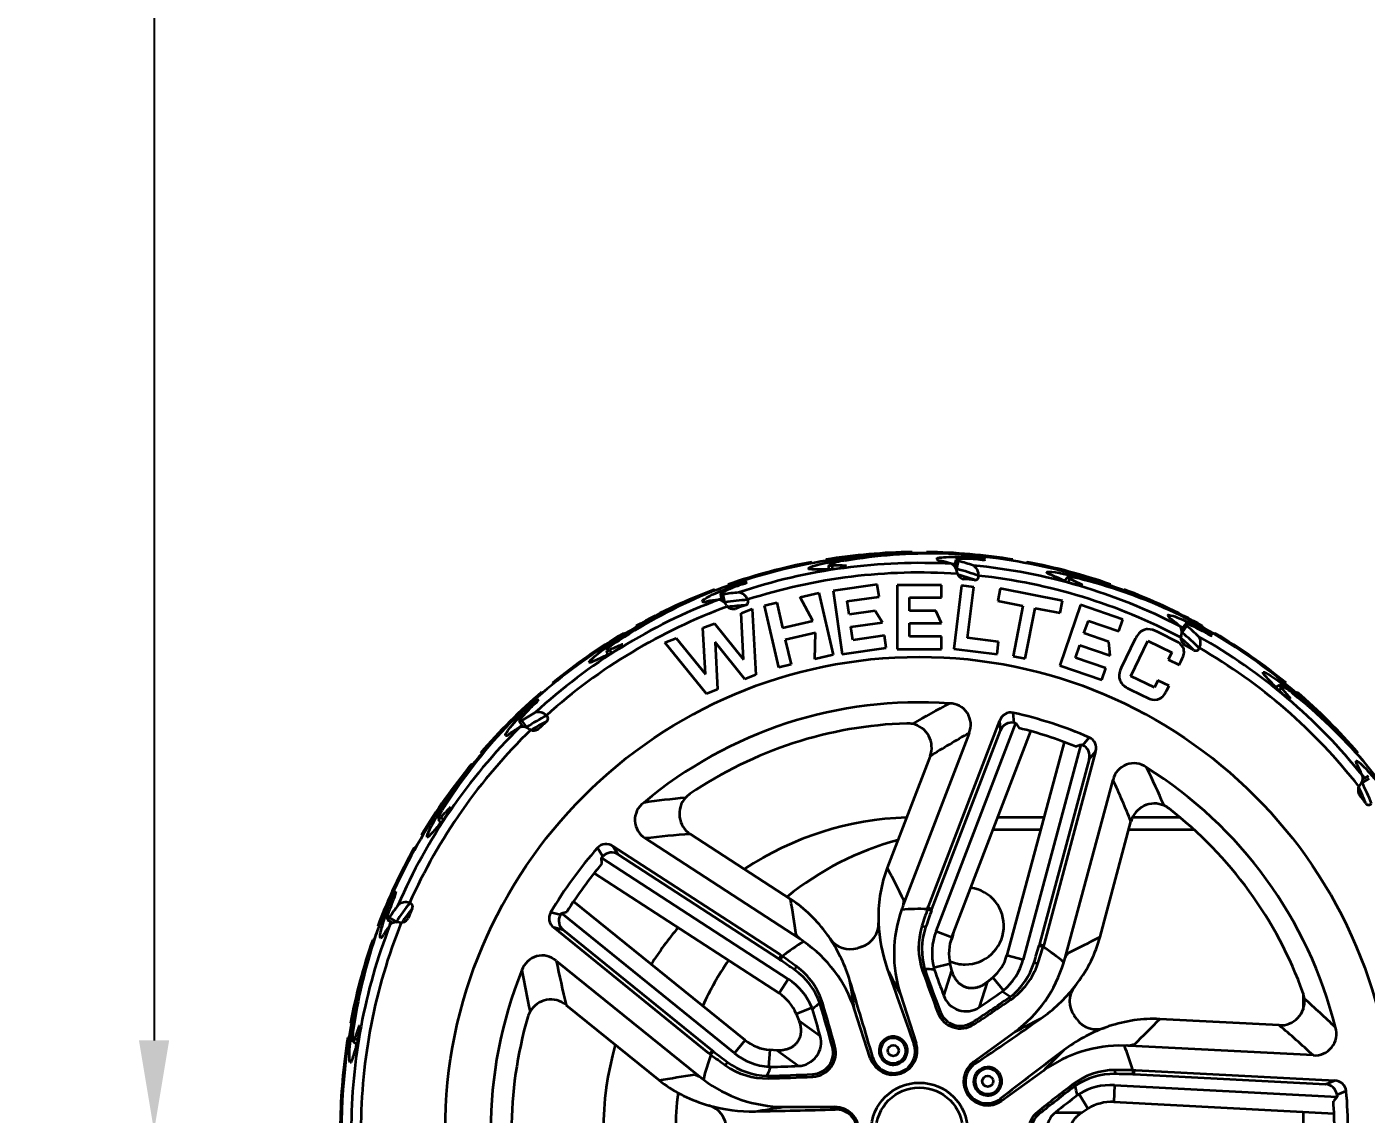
# Model space of a CAD drawing. Header units: millimetres. Extents: x 3171 to 3496, y 686 to 979.
# Drawn here: x 3401 to 3456.5, y 787.7 to 832.8 of the extents above; entities that cross this region are included whole.
import ezdxf

# ---------------------------------------------------------------- set-up
doc = ezdxf.new("R2010")
doc.units = ezdxf.units.MM
doc.header["$LTSCALE"] = 0.5
doc.layers.add('尺寸线', color=3, linetype='Continuous', lineweight=13)
doc.layers.add('粗实线', color=7, linetype='Continuous', lineweight=35)
doc.styles.add('数字和字母', font='romans.shx')
doc.dimstyles.new('轮趣标注1比1', dxfattribs={"dimscale": 1.5, "dimtxt": 2.5, "dimasz": 2.5, "dimexe": 1.25, "dimexo": 0.5, "dimtad": 1, "dimdec": 1, "dimdsep": 46, "dimtxsty": '数字和字母', "dimcen": 2.5, "dimadec": 0, "dimazin": 2, "dimtfac": 1, "dimtmove": 0, "dimatfit": 3, "dimfxl": 1, "dimtolj": 1, "dimarcsym": 0})

# ---------------------------------------------------------------- blocks, each defined once
blk = doc.blocks.new('*D51')
at = {"layer": 'Defpoints', "color": 0}
for p in [(3438.021, 898.746), (3406.306, 787.046), (3438.021, 787.046)]:
    blk.add_point(p, dxfattribs=at)
at = {"layer": '尺寸线', "color": 0, "lineweight": -2}
for p, q in [((3437.271, 898.746), (3404.431, 898.746)), ((3406.306, 894.996), (3406.306, 790.796)), ((3437.271, 787.046), (3404.431, 787.046))]:
    blk.add_line(p, q, dxfattribs=at)
at = {"layer": '尺寸线', "color": 0}
for points in [[(3406.931, 894.996), (3405.681, 894.996), (3406.306, 898.746)], [(3405.681, 790.796), (3406.931, 790.796), (3406.306, 787.046)]]:
    blk.add_solid(points, dxfattribs=at)
at = {"layer": '尺寸线', "color": 0, "insert": (3403.493, 842.896), "char_height": 3.75, "attachment_point": 5, "rotation": 90, "style": '数字和字母'}
blk.add_mtext('\\A1;111.7', dxfattribs=at)

msp = doc.modelspace()

# ---------------------------------------------------------------- linework, layer by layer
at = {"layer": '粗实线'}
for p, q in [((3437.325, 810.946), (3437.333, 810.985)), ((3437.72, 811.025), (3437.72, 811.042)), ((3437.72, 810.965), (3437.72, 811.025)), ((3438.32, 811.042), (3438.32, 811.026)), ((3438.32, 811.026), (3438.32, 810.979)), ((3433.561, 810.609), (3433.558, 810.625)), ((3433.567, 810.577), (3433.561, 810.609)), ((3434.149, 810.729), (3434.152, 810.713)), ((3434.152, 810.713), (3434.158, 810.681)), ((3434.276, 810.506), (3434.237, 810.323)), ((3434.404, 810.336), (3434.435, 810.482)), ((3434.498, 810.593), (3434.514, 810.664)), ((3434.935, 810.431), (3434.944, 810.473)), ((3439.367, 810.554), (3439.5, 810.55)), ((3439.536, 810.722), (3439.482, 810.465)), ((3439.57, 810.339), (3439.641, 810.671)), ((3439.908, 810.764), (3439.922, 810.827)), ((3440.184, 810.755), (3440.196, 810.812)), ((3441.883, 810.682), (3441.889, 810.713)), ((3441.889, 810.713), (3441.892, 810.73)), ((3442.48, 810.609), (3442.474, 810.577)), ((3442.483, 810.625), (3442.48, 810.609)), ((3434.122, 810.324), (3434.241, 810.343)), ((3439.545, 810.347), (3439.57, 810.339)), ((3439.803, 809.943), (3439.863, 809.922)), ((3443.927, 809.897), (3444.044, 809.867)), ((3444.141, 810.001), (3444.031, 809.85)), ((3444.19, 809.794), (3444.277, 809.914)), ((3444.38, 809.99), (3444.423, 810.048)), ((3429.537, 809.477), (3429.532, 809.492)), ((3429.548, 809.446), (3429.537, 809.477)), ((3429.776, 809.291), (3429.83, 809.034)), ((3429.962, 808.955), (3429.892, 809.287)), ((3430.098, 809.481), (3430.085, 809.544)), ((3430.095, 809.697), (3430.101, 809.682)), ((3430.101, 809.682), (3430.112, 809.651)), ((3430.354, 809.585), (3430.342, 809.642)), ((3433.081, 809.17), (3433.859, 809.349)), ((3433.859, 809.349), (3434.453, 806.78)), ((3436.279, 809.694), (3434.453, 809.437)), ((3434.453, 809.437), (3434.822, 806.812)), ((3436.35, 809.184), (3436.279, 809.694)), ((3438.943, 809.671), (3437.098, 809.671)), ((3437.098, 809.671), (3437.099, 807.021)), ((3438.943, 809.157), (3438.943, 809.671)), ((3439.77, 809.65), (3439.449, 807.032)), ((3440.281, 809.587), (3439.77, 809.65)), ((3440.022, 807.48), (3440.281, 809.587)), ((3441.367, 809.524), (3441.269, 809.019)), ((3443.956, 809.021), (3441.367, 809.524)), ((3444.713, 809.664), (3444.739, 809.699)), ((3445.929, 809.652), (3445.94, 809.682)), ((3445.94, 809.682), (3445.946, 809.698)), ((3446.504, 809.477), (3446.493, 809.447)), ((3446.509, 809.492), (3446.504, 809.477)), ((3429.689, 809.069), (3429.812, 809.119)), ((3429.936, 808.952), (3429.962, 808.955)), ((3431.608, 808.83), (3432.109, 808.945)), ((3432.201, 806.26), (3431.608, 808.83)), ((3432.109, 808.945), (3432.351, 807.9)), ((3433.6, 808.188), (3433.081, 809.17)), ((3435.033, 808.999), (3436.35, 809.184)), ((3435.111, 808.451), (3435.033, 808.999)), ((3437.613, 808.603), (3437.613, 809.157)), ((3437.613, 809.157), (3438.943, 809.157)), ((3441.269, 809.019), (3442.311, 808.817)), ((3442.311, 808.817), (3441.906, 806.731)), ((3442.41, 806.633), (3442.816, 808.718)), ((3442.816, 808.718), (3443.858, 808.516)), ((3444.704, 808.849), (3443.841, 806.343)), ((3443.858, 808.516), (3443.956, 809.021)), ((3446.448, 808.249), (3444.704, 808.849)), ((3447.106, 809.163), (3447.129, 809.196)), ((3427.664, 808.596), (3427.656, 808.636)), ((3430.336, 808.689), (3430.4, 808.694)), ((3430.635, 808.511), (3431.097, 808.689)), ((3430.736, 806.593), (3430.635, 808.511)), ((3431.097, 808.689), (3431.244, 805.954)), ((3432.351, 807.9), (3433.6, 808.188)), ((3436.192, 808.603), (3435.111, 808.451)), ((3436.499, 808.127), (3436.192, 808.603)), ((3438.705, 808.603), (3437.613, 808.603)), ((3438.943, 808.089), (3438.705, 808.603)), ((3444.843, 807.672), (3445.023, 808.195)), ((3445.023, 808.195), (3446.28, 807.762)), ((3446.28, 807.762), (3446.448, 808.249)), ((3425.771, 807.663), (3425.763, 807.677)), ((3425.787, 807.635), (3425.771, 807.663)), ((3426.282, 807.977), (3426.291, 807.963)), ((3426.291, 807.963), (3426.307, 807.935)), ((3429.051, 807.903), (3429.527, 808.086)), ((3429.153, 805.973), (3429.051, 807.903)), ((3429.527, 808.086), (3430.736, 806.593)), ((3433.715, 807.687), (3432.466, 807.399)), ((3433.684, 806.602), (3433.715, 807.687)), ((3435.182, 807.941), (3436.499, 808.127)), ((3435.259, 807.393), (3435.182, 807.941)), ((3437.613, 807.535), (3437.613, 808.089)), ((3437.613, 808.089), (3438.943, 808.089)), ((3445.876, 807.316), (3444.843, 807.672)), ((3448.756, 807.294), (3447.893, 807.732)), ((3448.812, 807.974), (3448.932, 807.916)), ((3449.035, 808.058), (3448.881, 807.846)), ((3448.89, 807.713), (3448.91, 807.695)), ((3448.91, 807.695), (3449.11, 807.97)), ((3449.392, 807.946), (3449.43, 807.998)), ((3449.64, 807.825), (3449.674, 807.872)), ((3449.734, 807.935), (3449.75, 807.963)), ((3449.75, 807.963), (3449.759, 807.977)), ((3450.27, 807.663), (3450.254, 807.635)), ((3450.278, 807.677), (3450.27, 807.663)), ((3425.226, 807.124), (3425.211, 807.195)), ((3425.691, 807.154), (3425.682, 807.196)), ((3427.474, 807.298), (3427.937, 807.476)), ((3429.195, 805.167), (3427.474, 807.298)), ((3427.937, 807.476), (3429.153, 805.973)), ((3430.785, 805.778), (3429.555, 807.301)), ((3429.555, 807.301), (3429.66, 805.346)), ((3432.466, 807.399), (3432.703, 806.376)), ((3434.822, 806.812), (3436.648, 807.069)), ((3436.576, 807.578), (3435.259, 807.393)), ((3436.648, 807.069), (3436.576, 807.578)), ((3438.943, 807.535), (3437.613, 807.535)), ((3438.943, 807.021), (3438.943, 807.535)), ((3441.306, 807.323), (3440.022, 807.48)), ((3441.243, 806.812), (3441.306, 807.323)), ((3444.495, 806.662), (3444.675, 807.186)), ((3444.675, 807.186), (3445.933, 806.753)), ((3445.933, 806.753), (3445.876, 807.316)), ((3446.97, 807.447), (3446.383, 806.243)), ((3446.781, 805.899), (3447.492, 807.357)), ((3447.492, 807.357), (3448.477, 806.877)), ((3448.962, 807.239), (3449.009, 807.195)), ((3424.992, 806.725), (3425.092, 806.792)), ((3425.057, 806.954), (3425.096, 806.771)), ((3425.244, 806.852), (3425.213, 806.997)), ((3434.453, 806.78), (3433.684, 806.602)), ((3437.099, 807.021), (3438.943, 807.021)), ((3439.449, 807.032), (3441.243, 806.812)), ((3441.906, 806.731), (3442.41, 806.633)), ((3445.752, 806.229), (3444.495, 806.662)), ((3448.477, 806.877), (3448.334, 806.584)), ((3448.334, 806.584), (3448.791, 806.361)), ((3448.791, 806.361), (3448.875, 806.534)), ((3431.244, 805.954), (3430.785, 805.778)), ((3432.703, 806.376), (3432.201, 806.26)), ((3443.841, 806.343), (3445.585, 805.743)), ((3445.585, 805.743), (3445.752, 806.229)), ((3422.826, 805.62), (3422.837, 805.608)), ((3422.837, 805.608), (3422.858, 805.583)), ((3447.766, 805.42), (3446.781, 805.899)), ((3447.908, 805.713), (3447.766, 805.42)), ((3448.366, 805.49), (3447.908, 805.713)), ((3448.281, 805.317), (3448.366, 805.49)), ((3452.711, 805.519), (3452.805, 805.444)), ((3452.949, 805.527), (3452.787, 805.434)), ((3452.909, 805.319), (3453.038, 805.393)), ((3453.162, 805.42), (3453.225, 805.456)), ((3453.184, 805.584), (3453.204, 805.609)), ((3453.204, 805.609), (3453.215, 805.621)), ((3422.377, 805.222), (3422.367, 805.235)), ((3422.398, 805.197), (3422.377, 805.222)), ((3429.66, 805.346), (3429.195, 805.167)), ((3446.759, 805.341), (3447.556, 804.952)), ((3453.334, 804.987), (3453.372, 805.008)), ((3453.664, 805.223), (3453.643, 805.198)), ((3453.675, 805.236), (3453.664, 805.223)), ((3421.658, 804.318), (3421.62, 804.371)), ((3421.85, 804.518), (3421.815, 804.565)), ((3441.944, 803.963), (3441.912, 804.38)), ((3421.441, 804.014), (3421.595, 803.802)), ((3421.452, 803.776), (3421.544, 803.872)), ((3421.748, 803.783), (3421.548, 804.058)), ((3421.725, 803.769), (3421.748, 803.783)), ((3422.197, 803.691), (3422.254, 803.722)), ((3438.393, 796.353), (3441.354, 804.063)), ((3438.715, 795.328), (3442.022, 803.944)), ((3441.383, 803.646), (3441.354, 804.063)), ((3441.944, 803.963), (3442.022, 803.944)), ((3442.022, 803.944), (3442.151, 803.743)), ((3440.08, 803.535), (3437.348, 796.414)), ((3438.54, 796.238), (3441.383, 803.646)), ((3439.368, 795.078), (3442.644, 803.613)), ((3444.018, 803.167), (3441.652, 794.336)), ((3444.789, 803.038), (3445.061, 803.357)), ((3455.316, 803.556), (3455.351, 803.576)), ((3419.832, 802.7), (3419.844, 802.689)), ((3419.844, 802.689), (3419.896, 802.646)), ((3444.716, 803.069), (3442.327, 794.155)), ((3445.326, 802.772), (3443.19, 794.796)), ((3444.493, 802.982), (3444.716, 803.069)), ((3444.716, 803.069), (3444.789, 803.038)), ((3445.058, 802.452), (3445.326, 802.772)), ((3456.166, 802.664), (3456.197, 802.69)), ((3456.197, 802.69), (3456.21, 802.701)), ((3419.459, 802.229), (3419.446, 802.24)), ((3419.483, 802.209), (3419.459, 802.229)), ((3419.794, 802.521), (3419.77, 802.553)), ((3438.463, 802.574), (3436.691, 797.958)), ((3445.058, 802.452), (3443.004, 794.788)), ((3444.069, 794.225), (3446.046, 801.597)), ((3456.356, 801.505), (3456.368, 801.481)), ((3456.368, 801.481), (3456.661, 801.651)), ((3456.391, 801.776), (3456.477, 801.674)), ((3456.629, 801.762), (3456.402, 801.631)), ((3456.229, 801.043), (3456.254, 800.984)), ((3418.578, 800.4), (3418.553, 800.435)), ((3418.081, 799.96), (3418.191, 799.809)), ((3418.166, 800.184), (3418.123, 800.243)), ((3418.293, 799.942), (3418.205, 800.063)), ((3441.275, 800.046), (3443.182, 800.046)), ((3441.275, 800.046), (3443.182, 800.046)), ((3445.511, 795.092), (3446.791, 799.872)), ((3446.855, 800.046), (3448.82, 800.046)), ((3446.855, 800.046), (3448.82, 800.046)), ((3417.39, 799.303), (3417.404, 799.295)), ((3417.404, 799.295), (3417.432, 799.279)), ((3418.114, 799.724), (3418.179, 799.826)), ((3432.683, 796.655), (3428.534, 799.35)), ((3441.083, 799.546), (3443.048, 799.546)), ((3446.704, 799.546), (3449.395, 799.546)), ((3417.104, 798.775), (3417.09, 798.784)), ((3417.132, 798.759), (3417.104, 798.775)), ((3424.903, 798.425), (3424.684, 798.782)), ((3425.322, 798.853), (3432.248, 794.357)), ((3425.544, 798.499), (3425.322, 798.853)), ((3433.059, 795.02), (3426.663, 799.175)), ((3424.851, 798.365), (3424.903, 798.425)), ((3424.865, 798.126), (3424.851, 798.365)), ((3432.591, 793.338), (3424.851, 798.365)), ((3425.544, 798.499), (3432.198, 794.178)), ((3424.542, 797.731), (3432.21, 792.752)), ((3430.799, 790.809), (3423.694, 796.563)), ((3416.048, 796.17), (3415.991, 796.202)), ((3416.141, 796.43), (3416.091, 796.459)), ((3423.145, 796.005), (3422.738, 796.104)), ((3423.145, 796.005), (3423.186, 796.073)), ((3423.186, 796.073), (3423.418, 796.134)), ((3430.359, 790.266), (3423.186, 796.073)), ((3438.354, 796.24), (3438.392, 796.353)), ((3438.354, 796.24), (3438.521, 796.183)), ((3438.54, 796.238), (3438.373, 796.298)), ((3438.521, 796.183), (3438.54, 796.238)), ((3415.575, 795.535), (3415.59, 795.529)), ((3415.59, 795.529), (3415.621, 795.518)), ((3415.973, 795.803), (3416.2, 795.672)), ((3416.347, 795.717), (3416.053, 795.887)), ((3416.08, 795.59), (3416.125, 795.716)), ((3416.332, 795.695), (3416.347, 795.717)), ((3416.795, 795.816), (3416.834, 795.867)), ((3429.285, 790.276), (3422.867, 795.474)), ((3423.273, 795.373), (3422.867, 795.474)), ((3438.281, 795.489), (3438.127, 795.541)), ((3415.385, 794.965), (3415.37, 794.971)), ((3415.424, 794.951), (3415.385, 794.965)), ((3429.439, 790.38), (3423.273, 795.373)), ((3438.715, 795.328), (3439.368, 795.078)), ((3432.198, 794.178), (3432.298, 794.323)), ((3432.246, 794.144), (3432.347, 794.288)), ((3432.249, 794.358), (3432.347, 794.288)), ((3441.652, 794.336), (3442.327, 794.155)), ((3443.004, 794.788), (3442.987, 794.732)), ((3442.987, 794.732), (3443.155, 794.68)), ((3443.004, 794.788), (3443.173, 794.738)), ((3443.192, 794.795), (3443.155, 794.68)), ((3415.076, 793.769), (3415.041, 793.789)), ((3422.975, 794.1), (3428.904, 789.301)), ((3432.198, 794.178), (3432.246, 794.144)), ((3432.848, 793.724), (3432.942, 793.856)), ((3438.259, 793.704), (3438.241, 793.757)), ((3439.301, 793.977), (3438.622, 793.808)), ((3438.641, 793.732), (3438.622, 793.808)), ((3439.372, 793.691), (3439.301, 793.977)), ((3442.773, 794.029), (3442.928, 793.982)), ((3432.21, 792.752), (3432.591, 793.338)), ((3438.259, 793.704), (3438.157, 793.672)), ((3439.032, 792.646), (3439.372, 793.691)), ((3440.834, 793.216), (3440.494, 792.171)), ((3441.059, 793.405), (3440.834, 793.216)), ((3441.059, 793.405), (3441.509, 792.87)), ((3437.234, 792.704), (3437.89, 790.683)), ((3441.509, 792.87), (3441.449, 792.82)), ((3453.921, 792.761), (3453.921, 792.073)), ((3423.39, 792.264), (3427.233, 789.153)), ((3432.912, 791.901), (3433.56, 792.163)), ((3433.56, 792.163), (3433.589, 792.091)), ((3433.898, 792.346), (3433.915, 792.292)), ((3433.915, 792.292), (3434.016, 792.327)), ((3435.989, 790.065), (3435.332, 792.086)), ((3441.788, 792.605), (3441.742, 792.573)), ((3441.742, 792.573), (3441.806, 792.487)), ((3432.912, 791.901), (3433.022, 791.628)), ((3433.022, 791.628), (3433.911, 790.982)), ((3438.893, 791.973), (3438.79, 791.94)), ((3440.212, 791.545), (3440.275, 791.458)), ((3452.925, 791.425), (3447.987, 791.683)), ((3414.442, 791.508), (3414.458, 791.505)), ((3414.458, 791.505), (3414.49, 791.499)), ((3414.539, 790.972), (3414.476, 791.009)), ((3414.827, 791.337), (3414.79, 791.359)), ((3440.264, 789.911), (3441.984, 791.161)), ((3414.354, 790.914), (3414.338, 790.917)), ((3414.386, 790.908), (3414.354, 790.914)), ((3414.552, 790.733), (3414.714, 790.64)), ((3414.753, 790.803), (3414.624, 790.877)), ((3414.678, 790.531), (3414.696, 790.65)), ((3430.359, 790.266), (3430.799, 790.809)), ((3431.825, 790.405), (3431.776, 789.707)), ((3432.119, 790.384), (3431.825, 790.405)), ((3434.419, 790.52), (3434.522, 790.553)), ((3437.789, 790.647), (3437.89, 790.683)), ((3454.339, 790.183), (3446.718, 790.58)), ((3429.38, 790.204), (3429.284, 790.275)), ((3429.439, 790.38), (3429.331, 790.24)), ((3429.38, 790.204), (3429.486, 790.345)), ((3429.486, 790.345), (3429.439, 790.38)), ((3430.072, 789.902), (3429.975, 789.772)), ((3433.008, 789.738), (3432.119, 790.384)), ((3436.092, 790.095), (3435.989, 790.065)), ((3440.325, 789.823), (3440.264, 789.911)), ((3431.763, 789.33), (3431.706, 789.329)), ((3431.763, 789.33), (3431.761, 789.223)), ((3431.854, 789.702), (3431.776, 789.707)), ((3433.604, 789.398), (3433.605, 789.29)), ((3437.229, 789.487), (3437.249, 789.423)), ((3443.159, 789.544), (3441.439, 788.294)), ((3446.131, 789.408), (3446.133, 789.57)), ((3446.868, 789.57), (3446.865, 789.394)), ((3446.865, 789.394), (3446.924, 789.394)), ((3446.868, 789.57), (3446.987, 789.569)), ((3446.924, 789.394), (3446.929, 789.57)), ((3446.924, 789.394), (3454.847, 788.979)), ((3446.987, 789.568), (3455.235, 789.135)), ((3444.427, 788.877), (3444.365, 788.965)), ((3444.427, 788.877), (3444.472, 788.911)), ((3446.112, 788.946), (3446.076, 788.247)), ((3446.112, 788.946), (3455.329, 788.463)), ((3454.847, 788.979), (3455.235, 789.135)), ((3440.098, 788.554), (3440.043, 788.515)), ((3441.374, 788.379), (3441.439, 788.294)), ((3444.572, 788.523), (3444.637, 788.564)), ((3445.008, 787.971), (3444.637, 788.564)), ((3446.076, 788.247), (3455.206, 787.769)), ((3455.329, 788.463), (3455.177, 788.278)), ((3455.322, 788.542), (3455.709, 788.702)), ((3455.322, 788.542), (3455.329, 788.463)), ((3432.397, 788.046), (3434.522, 788.046)), ((3434.525, 787.938), (3434.522, 788.046)), ((3442.977, 787.74), (3442.913, 787.827)), ((3443.659, 787.815), (3444.759, 787.815)), ((3444.759, 787.815), (3445.008, 787.971)), ((3453.921, 787.836), (3453.921, 786.257))]:
    msp.add_line(p, q, dxfattribs=at)
for centre, radius in [((3438.021, 787.046), 19.65), ((3436.939, 790.375), 0.225), ((3440.853, 789.104), 0.225), ((3438.021, 787.046), 2), ((3438.021, 787.046), 1.8)]:
    msp.add_circle(centre, radius, dxfattribs=at)
for centre, radius, start, end in [((3438.021, 787.046), 23.949, 91.6467, 111.737), ((3438.021, 787.046), 23.998, 90.7178, 99.2852), ((3438.021, 787.046), 23.981, 90.7183, 99.2848), ((3438.416, 788.967), 22.045, 92.817, 100.1971), ((3438.555, 789.02), 21.961, 88.9252, 99.5122), ((3438.021, 787.046), 23.949, 89.2838, 90.7193), ((3438.021, 787.046), 23.998, 80.7178, 89.2852), ((3438.021, 787.046), 23.981, 80.7183, 89.2848), ((3438.021, 787.046), 23.949, 67.6467, 87.737), ((3438.021, 787.046), 23.998, 100.7178, 109.2852), ((3438.021, 787.046), 23.981, 100.7183, 109.2848), ((3438.021, 787.046), 23.542, 86.7234, 108.5557), ((3434.177, 812.838), 2.516, 270.6084, 288.9964), ((3435.068, 808.813), 1.871, 94.3784, 115.0625), ((3434.385, 810.677), 0.202, 237.2484, 284.2952), ((3434.476, 798.42), 12.062, 87.7763, 90.1958), ((3434.958, 810.419), 0.0553, 46.5067, 104.4935), ((3438.9, 810.9), 0.222, 219.0229, 270.3231), ((3436.529, 801.173), 9.796, 73.1638, 75.9902), ((3439.182, 810.195), 0.4, 0.6365, 62.4983), ((3439.643, 810.807), 0.136, 218.2796, 268.7758), ((3437.042, 801.127), 9.891, 71.0457, 74.7683), ((3438.762, 788.379), 22.479, 86.3419, 87.043), ((3440.152, 808.499), 2.313, 74.753, 88.9158), ((3438.878, 788.352), 22.441, 85.7905, 86.4917), ((3440.013, 810.086), 0.464, 356.6445, 58.6029), ((3438.021, 787.046), 23.542, 62.7234, 84.5557), ((3440.649, 811.515), 0.792, 261.0033, 278.111), ((3438.021, 787.046), 23.981, 70.7183, 79.2848), ((3438.021, 787.046), 23.998, 70.7178, 79.2852), ((3438.021, 787.046), 23.143, 86.0908, 107.9088), ((3434.021, 798.296), 12.028, 89.127, 91.5653), ((3439.355, 810.387), 0.22, 337.735, 347.4925), ((3437.045, 800.829), 9.84, 69.5942, 75.1287), ((3439.908, 810.252), 0.33, 189.2196, 200.6632), ((3439.921, 810.259), 0.345, 200.938, 249.4592), ((3436.861, 800.744), 9.765, 69.3679, 73.6665), ((3439.885, 810.173), 0.252, 250.3062, 265.0963), ((3438.021, 787.046), 22.95, 84.2952, 85.3955), ((3440.329, 810.03), 0.149, 259.7621, 8.1938), ((3438.021, 787.046), 23.143, 62.0908, 83.9088), ((3438.942, 798.95), 12.028, 65.127, 67.5653), ((3445, 812.172), 2.516, 246.6084, 264.9965), ((3444.177, 808.132), 1.871, 70.3784, 91.0625), ((3444.311, 810.113), 0.202, 213.2484, 260.2952), ((3439.409, 798.878), 12.062, 63.7763, 66.1958), ((3439.163, 788.64), 22.045, 68.817, 76.1971), ((3439.311, 788.632), 21.961, 64.9252, 75.5122), ((3437.706, 789.066), 21.961, 112.9252, 123.5122), ((3438.021, 787.046), 23.998, 110.7178, 119.2852), ((3438.021, 787.046), 23.981, 110.7183, 119.2848), ((3429.839, 809.412), 0.136, 242.2796, 292.7758), ((3431.399, 799.511), 9.891, 95.0457, 98.7683), ((3438.156, 788.565), 22.479, 110.3419, 111.043), ((3431.243, 807.511), 2.313, 98.753, 112.9158), ((3438.273, 788.587), 22.441, 109.7905, 110.4917), ((3430.47, 808.905), 0.464, 20.6445, 82.6029), ((3430.469, 810.468), 0.792, 285.0033, 302.111), ((3444.729, 809.644), 0.0553, 22.5072, 80.4933), ((3438.021, 787.046), 23.981, 60.7183, 69.2848), ((3438.021, 787.046), 23.998, 60.7178, 69.2852), ((3438.021, 787.046), 23.542, 110.7234, 132.5557), ((3438.021, 787.046), 23.143, 110.0908, 131.9088), ((3429.121, 809.195), 0.222, 243.0229, 294.3231), ((3430.912, 799.345), 9.796, 97.1638, 99.9902), ((3429.666, 808.666), 0.4, 24.6365, 86.4983), ((3431.523, 799.24), 9.84, 93.5942, 99.1287), ((3429.746, 808.912), 0.22, 1.735, 11.4925), ((3430.306, 809.013), 0.33, 213.2196, 224.6632), ((3430.315, 809.025), 0.345, 224.938, 273.4592), ((3431.39, 799.088), 9.765, 93.3679, 97.6665), ((3438.021, 787.046), 22.95, 108.2952, 109.3955), ((3430.781, 808.981), 0.149, 283.7621, 32.1938), ((3438.021, 787.046), 23.949, 115.6467, 135.737), ((3437.601, 788.961), 22.045, 116.817, 124.1971), ((3430.317, 808.932), 0.252, 274.3062, 289.0963), ((3448.526, 808.481), 0.222, 195.0229, 246.3231), ((3442.404, 800.559), 9.796, 49.1638, 51.9902), ((3438.021, 787.046), 23.949, 43.6467, 63.737), ((3438.021, 787.046), 23.998, 120.7178, 129.2852), ((3438.021, 787.046), 23.981, 120.7183, 129.2848), ((3448.497, 807.721), 0.4, 336.6365, 38.4983), ((3448.733, 807.827), 0.22, 313.735, 323.4925), ((3442.735, 800.034), 9.84, 45.5942, 51.1287), ((3449.168, 808.093), 0.136, 194.2796, 244.7758), ((3442.854, 800.308), 9.891, 47.0457, 50.7683), ((3439.24, 787.962), 22.479, 62.3419, 63.043), ((3448.694, 805.777), 2.313, 50.753, 64.9158), ((3439.335, 787.89), 22.441, 61.7905, 62.4917), ((3450.374, 808.331), 0.792, 237.0033, 254.111), ((3438.021, 787.046), 23.981, 50.7183, 59.2848), ((3438.021, 787.046), 23.998, 50.7178, 59.2852), ((3426.47, 805.73), 1.871, 118.3782, 139.0627), ((3424.019, 809.045), 2.516, 294.6084, 312.9964), ((3430.157, 795.995), 12.062, 111.7763, 114.1958), ((3425.716, 807.153), 0.0553, 70.507, 128.4934), ((3449.199, 807.479), 0.345, 176.938, 225.4592), ((3442.533, 800.031), 9.765, 45.3679, 49.6665), ((3449.183, 807.479), 0.33, 165.2196, 176.6632), ((3449.13, 807.415), 0.252, 226.3062, 241.0963), ((3438.021, 787.046), 22.95, 60.2952, 61.3955), ((3449.478, 807.104), 0.149, 235.7621, 344.1938), ((3449.212, 807.284), 0.464, 332.6445, 34.6029), ((3438.021, 787.046), 23.542, 38.7234, 60.5557), ((3438.021, 787.046), 23.143, 38.0908, 59.9088), ((3429.791, 795.696), 12.028, 113.127, 115.5653), ((3425.088, 807.155), 0.202, 261.2498, 308.2943), ((3443.704, 797.547), 12.028, 41.127, 43.5653), ((3454.616, 807.161), 2.516, 222.6084, 240.9965), ((3452.221, 803.805), 1.871, 46.3782, 67.0628), ((3453.149, 805.561), 0.202, 189.2498, 236.2943), ((3444.101, 797.291), 12.062, 39.7763, 42.1958), ((3439.713, 788.037), 22.045, 44.817, 52.1971), ((3438.021, 787.046), 23.998, 130.7178, 139.2852), ((3438.021, 787.046), 23.981, 130.7183, 139.2848), ((3423.505, 802.985), 2.313, 122.753, 136.9158), ((3421.596, 805.372), 0.792, 309.0033, 326.111), ((3453.341, 804.962), 0.0553, 358.5072, 56.4933), ((3439.845, 787.97), 21.961, 40.9252, 51.5122), ((3438.021, 787.046), 23.981, 40.7183, 49.2848), ((3438.021, 787.046), 23.998, 40.7178, 49.2852), ((3426.902, 795.74), 9.891, 119.0457, 122.7683), ((3437.527, 788.488), 22.479, 134.3419, 135.043), ((3437.624, 788.556), 22.441, 133.7905, 134.4917), ((3422.232, 803.943), 0.464, 44.6445, 106.6029), ((3438.021, 787.046), 17.765, 85.9795, 130.0235), ((3456.264, 772.577), 36.403, 117.8354, 120.5833), ((3439.266, 803.882), 0.886, 336.9273, 89.9221), ((3441.815, 803.902), 0.488, 78.4637, 160.8003), ((3438.021, 787.046), 17.765, 66.6554, 77.3476), ((3438.021, 787.046), 23.542, 134.7234, 156.5557), ((3436.912, 788.763), 21.961, 136.9252, 147.5122), ((3426.524, 795.39), 9.796, 121.1638, 123.9902), ((3421.449, 804.151), 0.136, 266.2796, 316.7757), ((3421.595, 803.398), 0.4, 48.6365, 110.4983), ((3427.125, 795.543), 9.84, 117.5942, 123.1287), ((3421.568, 803.655), 0.22, 25.735, 35.4925), ((3427.066, 795.35), 9.765, 117.3679, 121.6665), ((3422.082, 803.906), 0.252, 298.3062, 313.0963), ((3438.021, 787.046), 22.95, 132.2952, 133.3955), ((3422.485, 804.14), 0.149, 307.7621, 56.1938), ((3438.021, 787.046), 16.9, 91.7646, 124.2384), ((3437.532, 802.939), 1, 77.7915, 91.7646), ((3437.532, 802.939), 1, 339.0015, 77.7915), ((3441.843, 803.485), 0.488, 78.0555, 160.8244), ((3438.021, 787.046), 17.2, 67.8978, 76.1053), ((3438.021, 787.046), 23.143, 134.0908, 155.9088), ((3420.882, 803.661), 0.222, 267.0229, 318.3231), ((3422.038, 803.976), 0.33, 237.2196, 248.6632), ((3422.042, 803.991), 0.345, 248.938, 297.4592), ((3456.96, 773.292), 34.635, 119.1673, 122.2808), ((3444.859, 802.913), 0.488, 343.198, 65.5442), ((3438.021, 787.046), 23.949, 139.2838, 139.6467), ((3444.591, 802.593), 0.488, 343.1837, 65.9426), ((3438.021, 787.046), 23.949, 39.737, 40.7193), ((3438.021, 787.046), 23.949, 139.6467, 159.737), ((3438.021, 787.046), 23.998, 140.7178, 149.2852), ((3438.021, 787.046), 23.981, 140.7183, 149.2848), ((3436.858, 788.625), 22.045, 140.817, 148.1971), ((3446.91, 801.399), 0.886, 54.0812, 167.0756), ((3438.021, 787.046), 17.765, 13.9795, 58.0235), ((3414.757, 786.062), 36.404, 23.4198, 26.1676), ((3456.336, 802.355), 0.222, 171.0229, 222.3231), ((3447.521, 797.608), 9.796, 25.1638, 27.9902), ((3438.021, 787.046), 23.949, 19.6467, 39.737), ((3414.614, 787.049), 34.636, 21.7241, 24.8357), ((3456.001, 801.673), 0.4, 312.6365, 14.4983), ((3429.075, 800.191), 1, 124.2384, 138.2115), ((3456.543, 801.167), 0.345, 152.938, 201.4592), ((3456.455, 801.136), 0.252, 202.3062, 217.0963), ((3447.424, 797.073), 9.765, 21.3679, 25.6665), ((3456.529, 801.172), 0.33, 141.2196, 152.6632), ((3438.021, 787.046), 22.95, 36.2952, 37.3955), ((3456.259, 801.673), 0.22, 289.735, 299.4925), ((3447.61, 796.994), 9.84, 21.5942, 27.1287), ((3419.869, 799.417), 1.871, 142.3782, 163.0628), ((3416.282, 801.448), 2.516, 318.6084, 336.9965), ((3427.197, 792.022), 12.062, 135.7763, 138.1958), ((3418.602, 800.409), 0.0553, 94.5072, 152.4932), ((3427.118, 799.935), 0.886, 126.0812, 239.0756), ((3431.768, 764.616), 36.404, 95.4198, 98.1676), ((3429.075, 800.191), 1, 138.2115, 237.0015), ((3447.758, 799.616), 1, 66.2115, 165.0015), ((3447.758, 799.616), 1, 52.2384, 66.2115), ((3438.021, 787.046), 16.9, 19.7646, 52.2384), ((3456.645, 800.71), 0.149, 211.7621, 320.1938), ((3418.027, 800.156), 0.202, 285.2498, 332.2943), ((3437.921, 787.046), 13, 91.9021, 123.3921), ((3437.921, 787.046), 13, 91.9021, 123.3921), ((3426.984, 791.601), 12.028, 137.127, 139.5653), ((3430.785, 764.785), 34.636, 93.7241, 96.8357), ((3438.021, 787.046), 23.998, 150.7178, 159.2852), ((3438.021, 787.046), 23.981, 150.7183, 159.2848), ((3438.021, 787.046), 17.765, 138.6554, 149.3476), ((3425.044, 798.452), 0.488, 55.198, 137.5442), ((3440.421, 787.046), 12.5, 105.2592, 129.0871), ((3425.265, 798.098), 0.488, 55.1837, 137.9426), ((3438.021, 787.046), 17.2, 139.8978, 148.1053), ((3441.777, 796.013), 5.445, 159.0801, 170.357), ((3634.422, 897.707), 221.467, 206.76964, 207.15868), ((3439.921, 795.546), 1.6, 270, 81.5807), ((3418.277, 795.702), 2.313, 146.753, 160.9158), ((3437.044, 788.264), 22.441, 157.7905, 158.4917), ((3415.562, 797.107), 0.792, 333.0033, 350.111), ((3416.724, 796.061), 0.464, 68.6445, 130.6029), ((3429.712, 792.094), 5.444, 45.7, 56.9242), ((3213.964, 761.099), 221.591, 8.84467, 9.23348), ((3442.332, 795.918), 6.008, 170.3483, 180.5857), ((3442.214, 795.934), 4.889, 171.9697, 174.382), ((3436.983, 788.163), 22.479, 158.3419, 159.043), ((3424.327, 790.466), 9.891, 143.0457, 146.7683), ((3424.611, 790.377), 9.84, 141.5942, 147.1287), ((3424.636, 790.176), 9.765, 141.3679, 145.6665), ((3438.021, 787.046), 22.95, 156.2952, 157.3955), ((3416.876, 796.343), 0.149, 331.7621, 80.1938), ((3423.163, 795.863), 0.488, 150.4637, 232.8003), ((3423.568, 795.761), 0.488, 150.0555, 232.8244), ((3429.335, 791.703), 5.987, 35.4994, 45.7242), ((3442.469, 794.385), 5.498, 160.5364, 197.7964), ((3442.357, 794.661), 5.305, 160.7543, 162.9444), ((3438.021, 787.046), 9.2, 87.9247, 94.5918), ((3487.013, 780.058), 51.279, 161.6045, 162.4256), ((3515.574, 769.122), 81.667, 160.64906, 161.16445), ((3438.021, 787.046), 23.542, 158.7234, 180.0015), ((3438.021, 787.046), 23.143, 158.0908, 179.9088), ((3424.125, 789.993), 9.796, 145.1638, 147.9902), ((3415.925, 795.932), 0.136, 290.2796, 340.7758), ((3416.364, 795.304), 0.4, 72.6365, 134.4983), ((3416.235, 795.527), 0.22, 49.735, 59.4925), ((3416.534, 796.011), 0.33, 261.2196, 272.6632), ((3416.532, 796.027), 0.345, 272.938, 321.4592), ((3416.602, 795.965), 0.252, 322.3062, 337.0963), ((3437.921, 787.046), 13, 139.5988, 147.883), ((3437.921, 787.046), 13, 139.5988, 147.883), ((3435.329, 795.634), 1, 287.4044, 2.1816), ((3442.755, 795.917), 6.431, 180.5373, 182.181), ((3442.904, 795.935), 6.581, 182.2888, 199.2055), ((3440.953, 794.651), 2.963, 162.5221, 199.2956), ((3441.02, 794.56), 2.893, 161.2659, 196.1071), ((3438.021, 787.046), 23.998, 160.7178, 169.2852), ((3438.021, 787.046), 23.981, 160.7183, 169.2848), ((3436.309, 788.164), 21.961, 160.9252, 171.5122), ((3438.021, 787.046), 23.949, 159.737, 160.7193), ((3415.606, 795.253), 0.222, 291.0229, 342.3231), ((3438.021, 787.046), 9.2, 121.4113, 128.0784), ((3429.415, 791.78), 4.876, 41.6289, 44.0514), ((3430.038, 790.658), 5.305, 53.0587, 55.2454), ((3430.109, 790.368), 5.498, 18.2072, 55.4662), ((3429.038, 791.483), 6.356, 33.8085, 35.5617), ((3428.824, 791.356), 6.605, 16.8302, 33.6881), ((3435.151, 795.576), 1, 213.7919, 288.5991), ((3441.081, 794.421), 2.534, 159.0015, 194.0015), ((3441.081, 794.421), 1.834, 159.0015, 194.0015), ((3437.921, 795.546), 1.55, 332.0391, 350.5322), ((3437.921, 795.546), 1.55, 332.0391, 350.5322), ((3344.107, 992.12), 221.591, 296.84467, 297.23348), ((3440.254, 796.508), 5.444, 333.7, 344.9242), ((3422.394, 793.432), 0.886, 48.9273, 161.9221), ((3402.496, 752.594), 51.279, 53.5775, 54.3985), ((3438.021, 787.046), 8, 107.4044, 108.5991), ((3439.88, 794.811), 1.834, 310.0015, 345.0015), ((3364.772, 818.117), 81.636, 342.83852, 343.35411), ((3394.277, 810.187), 51.279, 341.5775, 342.3985), ((3438.021, 787.046), 9.2, 49.4113, 56.0784), ((3439.862, 796.695), 4.878, 329.5866, 332.0512), ((3438.021, 787.046), 23.949, 163.6467, 180.0015), ((3436.317, 788.016), 22.045, 164.817, 172.1971), ((3456.955, 800.808), 34.635, 191.1673, 194.2808), ((3440.421, 787.046), 12.5, 145.5648, 155.5068), ((3385.835, 726.984), 81.636, 54.83852, 55.35411), ((3431.178, 791.475), 2.964, 16.7133, 53.4752), ((3674.488, 875.762), 251.537, 199.02383, 199.77822), ((3632.965, 893.278), 220.059, 206.88408, 207.19572), ((3438.021, 787.046), 6.715, 84.7041, 88.1224), ((3507.51, 817.934), 72.998, 199.36201, 200.26833), ((3439.921, 795.546), 1.6, 246.298, 270), ((3439.88, 794.811), 2.534, 310.0015, 345.0015), ((3440.01, 794.888), 2.894, 307.9023, 342.7309), ((3440.118, 794.923), 2.964, 304.7133, 341.4752), ((3438.736, 795.597), 5.498, 306.2072, 343.4662), ((3438.989, 795.755), 5.305, 341.0587, 343.2454), ((3439.766, 796.746), 5.987, 323.4994, 333.7242), ((3438.021, 787.046), 17.765, 157.9795, 202.0235), ((3457.419, 799.925), 36.403, 189.8354, 192.5833), ((3431.211, 791.214), 2.534, 22.0015, 57.0015), ((3431.177, 791.361), 2.894, 19.9023, 54.7309), ((3194.687, 719.848), 251.418, 16.22465, 16.9794), ((3217.896, 758.396), 220.031, 8.80757, 9.11926), ((3509.428, 818.747), 75.553, 199.38311, 200.78201), ((3509.7, 818.884), 75.748, 199.41529, 200.80946), ((3439.465, 796.961), 6.356, 321.8085, 323.5617), ((3431.211, 791.214), 1.834, 22.0015, 57.0015), ((3439.949, 792.981), 0.976, 200.0757, 303.9274), ((3399.955, 852.877), 72.998, 303.73474, 304.64106), ((3438.021, 787.046), 6.715, 55.8807, 59.2989), ((3439.278, 797.125), 6.605, 304.8302, 321.6881), ((3445.247, 792.412), 1, 141.7919, 216.5991), ((3452.984, 792.423), 1, 5.7915, 19.7646), ((3422.755, 791.492), 1, 51.0015, 149.7915), ((3438.021, 787.046), 6.715, 127.8807, 131.2989), ((3363.649, 771.186), 72.998, 15.73474, 16.64106), ((3361.322, 770.668), 75.745, 15.19358, 16.5878), ((3361.619, 770.717), 75.553, 15.22105, 16.61996), ((3398.744, 854.931), 75.745, 303.19358, 304.5878), ((3398.882, 854.663), 75.553, 303.22105, 304.61996), ((3452.984, 792.423), 1, 267.0015, 5.7915), ((3429.898, 765.225), 36.403, 45.8354, 48.5833), ((3438.021, 787.046), 16.9, 163.7646, 196.2384), ((3422.755, 791.492), 1, 149.7915, 163.7646), ((3439.727, 792.297), 1.003, 200.8796, 303.1235), ((3439.725, 792.29), 0.89, 200.8535, 303.1496), ((3298.917, 997.705), 251.418, 304.22465, 304.9794), ((3342.751, 987.544), 220.031, 296.80757, 297.11926), ((3438.021, 787.046), 8, 35.4044, 36.5991), ((3445.357, 792.26), 1, 215.4044, 290.1816), ((3447.791, 785.688), 6.008, 98.3483, 108.5857), ((3447.71, 786.245), 5.445, 87.0801, 98.357), ((3603.957, 634.454), 221.467, 134.76964, 135.15868), ((3416.407, 790.964), 1.871, 166.3784, 187.0625), ((3426.109, 787.189), 12.062, 159.7763, 162.1958), ((3412.304, 791.36), 2.516, 342.6084, 0.9964), ((3414.845, 791.356), 0.0553, 118.5071, 176.4933), ((3432.972, 790.714), 0.976, 272.0757, 15.9274), ((3436.939, 790.375), 0.587, 288.0015, 108.0015), ((3447.984, 785.149), 6.581, 110.2888, 127.2055), ((3447.921, 785.285), 6.431, 108.5373, 110.181), ((3430.792, 764.784), 34.635, 47.1673, 50.2808), ((3454.418, 791.065), 0.886, 264.9273, 17.9221), ((3438.021, 787.046), 23.998, 170.7178, 179.2852), ((3438.021, 787.046), 23.981, 170.7183, 179.2848), ((3426.086, 786.718), 12.028, 161.127, 163.5653), ((3414.423, 790.89), 0.202, 309.2484, 356.2952), ((3437.921, 787.046), 13, 164.0477, 195.9553), ((3437.921, 787.046), 13, 164.0477, 195.9553), ((3431.953, 792.235), 1.834, 231.0015, 266.0015), ((3433.56, 790.287), 0.89, 272.8535, 15.1496), ((3433.554, 790.291), 1.003, 272.8796, 15.1235), ((3436.939, 790.375), 0.587, 108.0015, 288.0015), ((3436.939, 790.375), 0.524, 108.0015, 288.0015), ((3436.939, 790.375), 0.524, 288.0015, 108.0015), ((3436.939, 790.343), 0.903, 288.71, 19.6589), ((3436.933, 790.377), 1.005, 288.3642, 17.7035), ((3446.375, 785.084), 5.498, 88.5364, 125.7964), ((3446.603, 785.276), 5.305, 88.7543, 90.9444), ((3438.021, 787.046), 9.2, 15.9247, 22.5918), ((3447.77, 785.803), 4.891, 99.97, 102.4238), ((3438.021, 787.046), 9.2, 159.9247, 166.5918), ((3459.807, 831.481), 51.279, 233.6045, 234.4256), ((3479.033, 855.265), 81.667, 232.64906, 233.16445), ((3431.802, 792.22), 2.893, 233.2659, 268.1071), ((3431.953, 792.235), 2.534, 231.0015, 266.0015), ((3436.943, 790.38), 1.005, 198.2697, 287.7334), ((3436.959, 790.348), 0.903, 196.309, 287.4005), ((3440.859, 789.101), 1.005, 126.2697, 215.7334), ((3595.467, 589.567), 251.537, 127.02383, 127.77822), ((3599.295, 634.471), 220.059, 134.88408, 135.19572), ((3393.467, 1008.031), 221.467, 278.76964, 279.15868), ((3430.864, 793.78), 4.889, 243.9697, 246.382), ((3432.119, 793.522), 5.305, 232.7543, 234.9444), ((3431.694, 792.185), 2.963, 234.5221, 271.2956), ((3438.021, 787.046), 6.715, 156.7041, 160.1224), ((3429.938, 864.754), 75.553, 271.38311, 272.78201), ((3429.892, 865.055), 75.748, 271.41529, 272.80946), ((3430.119, 862.679), 72.998, 271.36201, 272.26833), ((3440.833, 789.077), 0.903, 124.309, 215.4005), ((3440.853, 789.104), 0.587, 36.0015, 216.0015), ((3440.853, 789.104), 0.524, 36.0015, 216.0015), ((3440.853, 789.104), 0.587, 216.0015, 36.0015), ((3440.853, 789.104), 0.524, 216.0015, 36.0015), ((3446.16, 786.608), 2.963, 90.5221, 127.2956), ((3446.094, 786.516), 2.893, 89.2659, 124.1071), ((3444.94, 707.75), 81.667, 88.64906, 89.16445), ((3446.514, 738.293), 51.279, 89.6045, 90.4256), ((3430.654, 793.389), 5.445, 231.0801, 242.357), ((3432.416, 793.544), 5.498, 232.5364, 269.7964), ((3490.236, 728.931), 75.553, 127.38311, 128.78201), ((3490.451, 728.714), 75.748, 127.41529, 128.80946), ((3438.021, 787.046), 6.715, 12.7041, 16.1224), ((3445.98, 786.415), 2.534, 87.0015, 122.0015), ((3454.837, 788.491), 0.488, 6.0555, 88.8244), ((3455.224, 788.647), 0.488, 6.4637, 88.8003), ((3440.421, 787.046), 12.5, 172.7538, 180), ((3430.916, 793.888), 6.008, 242.3483, 252.5857), ((3440.853, 789.111), 1.005, 216.3642, 305.7035), ((3440.822, 789.094), 0.903, 216.71, 307.6589), ((3488.87, 730.503), 72.998, 127.36201, 128.26833), ((3445.98, 786.415), 1.834, 87.0015, 122.0015), ((3438.021, 787.046), 17.2, 355.8978, 4.1053), ((3438.021, 787.046), 17.765, 354.6554, 5.3476), ((3431.047, 794.29), 6.431, 252.5373, 254.181), ((3431.076, 794.437), 6.581, 254.2888, 271.2055), ((3429.022, 787.14), 1, 359.4044, 74.1816), ((3397.23, 1005.277), 220.059, 278.88408, 279.19572), ((3426.72, 1039.354), 251.537, 271.02383, 271.77822), ((3434.517, 787.04), 1.005, 0.3642, 89.7035), ((3434.552, 787.035), 0.903, 0.71, 91.6589), ((3443.542, 787.046), 1.003, 128.8796, 231.1235), ((3443.535, 787.046), 0.89, 128.8535, 231.1496), ((3444.261, 787.046), 0.976, 128.0757, 231.9274)]:
    msp.add_arc(centre, radius, start, end, dxfattribs=at)
for points in [[(3433.426, 810.356), (3433.439, 810.417), (3433.89, 810.552), (3434.514, 810.664)], [(3440.251, 810.751), (3439.838, 810.776), (3439.545, 810.761), (3439.537, 810.723)], [(3433.692, 810.319), (3433.513, 810.315), (3433.42, 810.327), (3433.426, 810.356)], [(3443.532, 810.068), (3443.367, 810.137), (3443.287, 810.186), (3443.304, 810.21)], [(3443.304, 810.21), (3443.341, 810.26), (3443.807, 810.2), (3444.423, 810.048)], [(3430.417, 809.608), (3430.029, 809.464), (3429.767, 809.33), (3429.776, 809.292)], [(3449.7, 807.795), (3449.333, 807.986), (3449.058, 808.091), (3449.036, 808.059)], [(3424.342, 806.472), (3424.329, 806.532), (3424.686, 806.839), (3425.211, 807.195)], [(3424.6, 806.547), (3424.439, 806.469), (3424.348, 806.443), (3424.342, 806.472)], [(3452.42, 805.836), (3452.296, 805.966), (3452.243, 806.044), (3452.269, 806.058)], [(3452.269, 806.058), (3452.323, 806.089), (3452.724, 805.845), (3453.225, 805.456)], [(3421.897, 804.565), (3421.602, 804.275), (3421.417, 804.047), (3421.44, 804.015)], [(3417.624, 799.229), (3417.587, 799.279), (3417.789, 799.704), (3418.123, 800.243)], [(3417.829, 799.402), (3417.713, 799.266), (3417.641, 799.204), (3417.624, 799.229)], [(3416.166, 796.492), (3416.014, 796.107), (3415.938, 795.823), (3415.972, 795.804)], [(3414.432, 789.879), (3414.379, 789.91), (3414.389, 790.38), (3414.476, 791.009)], [(3414.549, 790.121), (3414.499, 789.949), (3414.458, 789.864), (3414.432, 789.879)]]:
    msp.add_open_spline(points, degree=3, dxfattribs=at)
for points, knots in [([(3438.727, 810.76), (3438.732, 810.786), (3438.923, 810.84), (3439.506, 810.849), (3439.922, 810.827)], [0.2754167, 0.2754167, 0.2754167, 0.2754167, 0.5636467, 1, 1, 1, 1]), ([(3429.021, 808.997), (3429.015, 809.023), (3429.167, 809.15), (3429.697, 809.395), (3430.085, 809.544)], [0.2754167, 0.2754167, 0.2754167, 0.2754167, 0.5636467, 1, 1, 1, 1]), ([(3448.311, 808.423), (3448.327, 808.444), (3448.523, 808.417), (3449.059, 808.187), (3449.43, 807.998)], [0.2754167, 0.2754167, 0.2754167, 0.2754167, 0.5636467, 1, 1, 1, 1]), ([(3447.893, 807.732), (3447.763, 807.795), (3447.561, 807.866), (3447.191, 807.797), (3447.045, 807.6), (3446.97, 807.447)], [0, 0, 0, 0, 0.380129, 0.535309, 1, 1, 1, 1]), ([(3448.875, 806.534), (3448.932, 806.651), (3449.003, 806.812), (3448.976, 807.097), (3448.853, 807.225), (3448.756, 807.294)], [0, 0, 0, 0, 0.446381, 0.596182, 1, 1, 1, 1]), ([(3446.383, 806.243), (3446.319, 806.112), (3446.26, 805.903), (3446.393, 805.551), (3446.606, 805.415), (3446.759, 805.341)], [0, 0, 0, 0, 0.388379, 0.554851, 1, 1, 1, 1]), ([(3447.556, 804.952), (3447.701, 804.906), (3448.036, 804.908), (3448.213, 805.176), (3448.281, 805.317)], [0, 0, 0, 0, 0.4849848, 0.9999926, 0.9999926, 0.9999926, 0.9999926]), ([(3420.87, 803.439), (3420.855, 803.46), (3420.942, 803.638), (3421.326, 804.077), (3421.62, 804.371)], [0.2754166, 0.2754166, 0.2754166, 0.2754166, 0.5636467, 1, 1, 1, 1]), ([(3456.117, 802.39), (3456.139, 802.403), (3456.307, 802.298), (3456.704, 801.87), (3456.966, 801.547)], [0.2754166, 0.2754166, 0.2754166, 0.2754166, 0.5636467, 1, 1, 1, 1]), ([(3415.686, 795.046), (3415.663, 795.058), (3415.67, 795.256), (3415.842, 795.814), (3415.991, 796.202)], [0.2754167, 0.2754167, 0.2754167, 0.2754167, 0.5636467, 1, 1, 1, 1])]:
    msp.add_open_spline(points, degree=3, knots=knots, dxfattribs=at)
for points in [[(3440.834, 793.216), (3440.4, 792.853), (3439.955, 792.998), (3439.509, 793.142), (3439.372, 793.691)], [(3433.022, 791.628), (3433.234, 791.103), (3432.959, 790.724), (3432.683, 790.345), (3432.119, 790.384)], [(3444.759, 786.278), (3444.279, 786.578), (3444.279, 787.046), (3444.279, 787.515), (3444.759, 787.815)]]:
    msp.add_rational_spline(points, [1, 0.905466332963, 1, 0.905466332963, 1], degree=2, knots=[0, 0, 0, 0.5, 0.5, 1, 1, 1], dxfattribs=at)

# ---------------------------------------------------------------- dimensions: what is measured, and where the dimension line sits
at = {"layer": '尺寸线'}
dim = msp.add_linear_dim(base=(3406.306, 787.046), p1=(3438.021, 898.746), p2=(3438.021, 787.046), angle=90, dimstyle='轮趣标注1比1', dxfattribs=at)
dim.commit()
dim.dimension.update_dxf_attribs({"geometry": '*D51', "text_midpoint": (3403.493, 842.896)})

doc.saveas('drawing.dxf')
